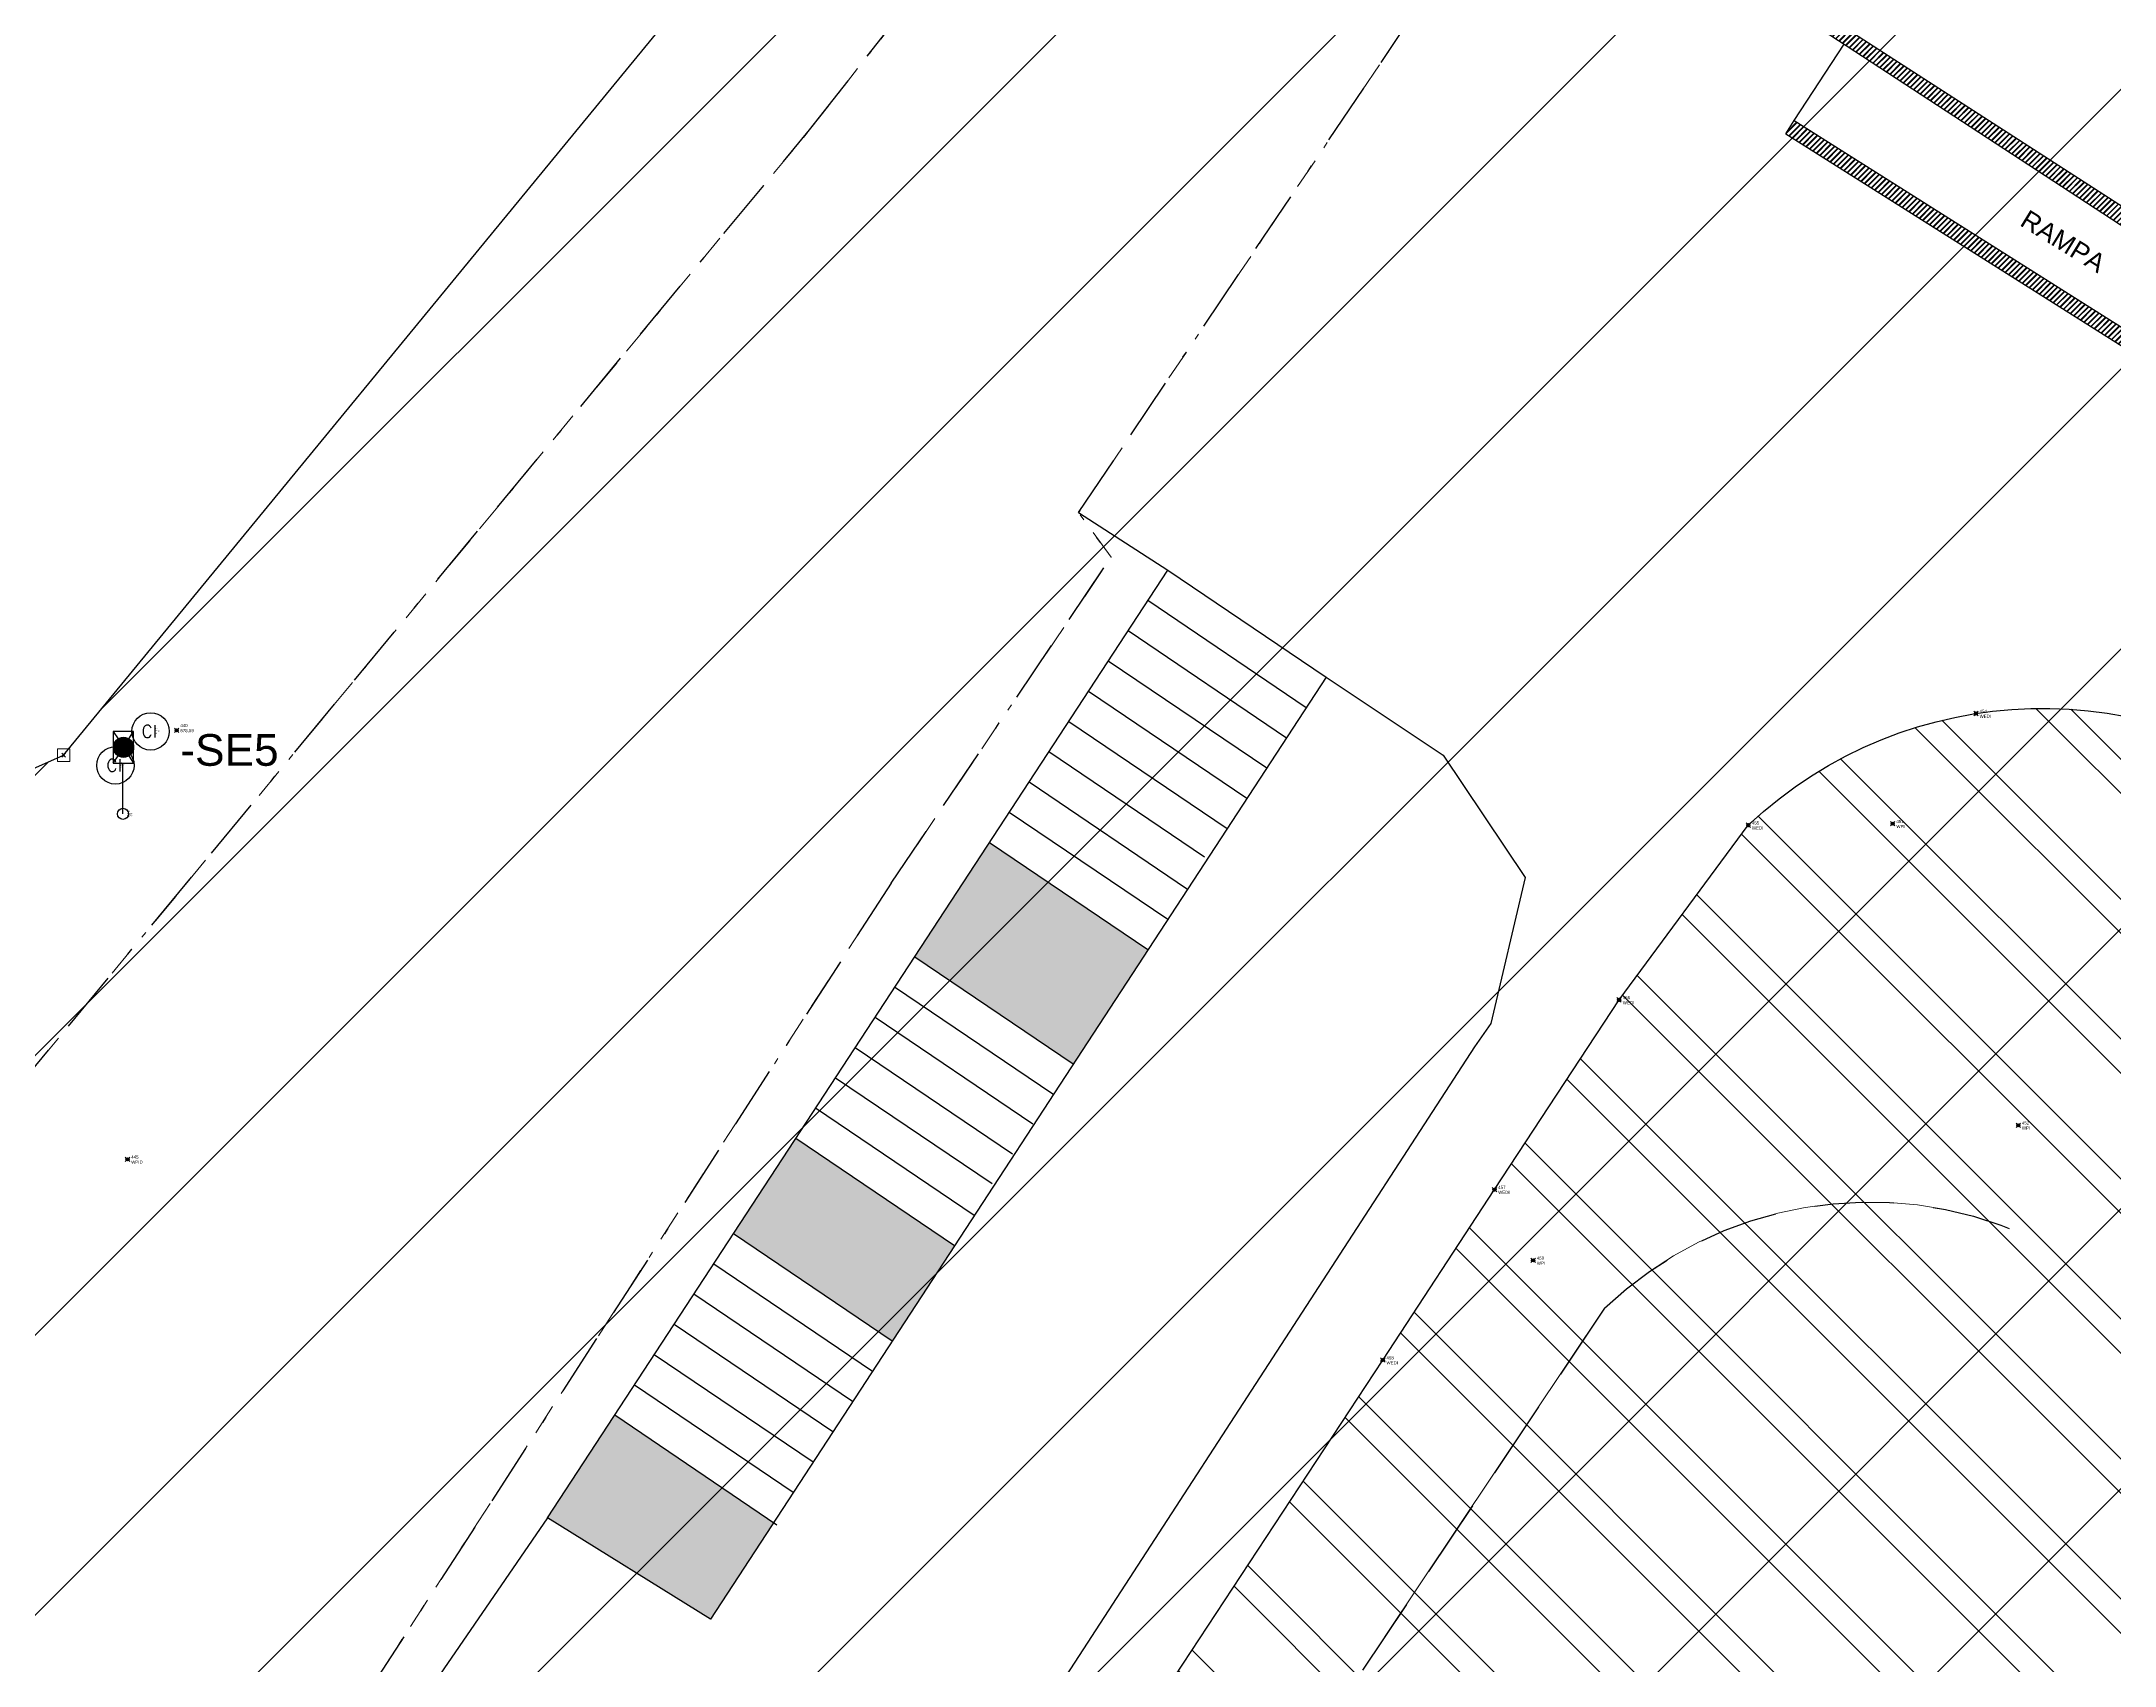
# Model space of a CAD drawing. Extents: x 350769 to 354978, y 6304672 to 6307963.
# Drawn here: x 352561.57 to 352594.83, y 6305514.07 to 6305540.12 of the extents above; entities that cross this region are included whole.
import ezdxf

# ---------------------------------------------------------------- set-up
doc = ezdxf.new("R2010")
doc.units = 0
doc.header["$PDMODE"] = 35
doc.header["$PDSIZE"] = 0.03
for name, pattern in [('BORDER', [1.75, 0.5, -0.25, 0.5, -0.25, 0, -0.25]), ('CONTINUOS', [0]), ('DIVIDE', [1.25, 0.5, -0.25, 0, -0.25, 0, -0.25]), ('HIDDEN', [9.525, 6.35, -3.175])]:
    doc.linetypes.add(name, pattern=pattern)
doc.layers.get('0').update_dxf_attribs({"linetype": 'CONTINUOUS'})
doc.layers.get('Defpoints').update_dxf_attribs({"linetype": 'CONTINUOUS'})
for name, color, linetype in [('0-LEVANTAMIENTO 2020.SEP', 252, 'CONTINUOUS'), ('02_Geo ext_Acotamiento', 7, 'CONTINUOUS'), ('1-ADOQUIN', 8, 'CONTINUOUS'), ('1-ESCALA', 252, 'CONTINUOUS'), ('1-LINEA DE CIERRO', 7, 'DIVIDE'), ('1-LINEA EXTERIOR EDIFICIO MADERAS', 252, 'CONTINUOUS'), ('1-LINEA MAMPARA DE CRISTAL', 7, 'HIDDEN'), ('1-MURO', 7, 'CONTINUOUS'), ('1-RADIER', 251, 'CONTINUOUS'), ('1-REJA', 252, 'FENCELINE1'), ('1-TALUD', 252, 'BORDER'), ('2-ACHURADO MURO', 9, 'CONTINUOUS'), ('2-ACHURADO RADIER', 9, 'CONTINUOUS'), ('C-TINN', 5, 'CONTINUOUS'), ('V-NODE-TEXT', 1, 'CONTINUOUS'), ('V-NODE-TEXT4', 4, 'CONTINUOUS'), ('V-NODE-TEXT5', 5, 'CONTINUOUS'), ('Z-CI', 253, 'CONTINUOUS'), ('Z-PCTV', 253, 'CONTINUOUS')]:
    doc.layers.add(name, color=color, linetype=linetype)
doc.layers.add('0_ASD_TOPOGRAFIA_ELEMENTOS', color=9, linetype='CONTINUOS', lineweight=5, true_color=0xbdbdbd)
doc.styles.add('A', font='arial.ttf', dxfattribs={"height": 2})
doc.styles.add('ROMANS', font='romans.shx', dxfattribs={"width": 0.65})
doc.linetypes.add('FENCELINE1', pattern='A,6.35,-2.54,[133,ltypeshp.shx,S=2.54,R=0,X=-2.54,Y=0],-2.54,25.4', length=36.83)
doc.dimstyles.new('Principal', dxfattribs={"dimscale": 0, "dimtxt": 2, "dimasz": 2, "dimexe": 1, "dimexo": 1, "dimtad": 1, "dimrnd": 0.05, "dimzin": 1, "dimtxsty": 'ROMANS', "dimcen": 2.5, "dimclrt": 2, "dimaunit": 2, "dimadec": 0, "dimazin": 0, "dimtfac": 1, "dimtmove": 0, "dimatfit": 3, "dimfxl": 1, "dimfxlon": 1, "dimarcsym": 0})
pattern_1 = [(45, (0, 0), (-0.04490128060535, 0.04490128060535), [])]
pattern_2 = [(45, (38000, -3000), (-0.04490128060535, 0.04490128060535), [])]

# ---------------------------------------------------------------- blocks, each defined once
blk = doc.blocks.new('*U618', base_point=(352562.953, 6305522.191))
at = {"layer": 'V-NODE-TEXT5', "lineweight": -2}
for p, q in [((352562.917, 6305522.155), (352562.989, 6305522.227)), ((352562.917, 6305522.227), (352562.989, 6305522.155))]:
    blk.add_line(p, q, dxfattribs=at)
blk.add_circle((352562.953, 6305522.191), 0.0254, dxfattribs=at)
at = {"layer": 'V-NODE-TEXT5', "color": 0, "linetype": 'ByBlock', "char_height": 0.0508}
for s, insert, attachment_point in [('WPID', (352563.012, 6305522.172), 1), ('445', (352563.012, 6305522.227), 4)]:
    blk.add_mtext(s, dxfattribs=dict(at, insert=insert, attachment_point=attachment_point))
blk = doc.blocks.new('*U640', base_point=(352585.499, 6305520.57))
at = {"layer": 'V-NODE-TEXT5', "lineweight": -2}
for p, q in [((352585.463, 6305520.534), (352585.535, 6305520.606)), ((352585.463, 6305520.606), (352585.535, 6305520.534))]:
    blk.add_line(p, q, dxfattribs=at)
blk.add_circle((352585.499, 6305520.57), 0.0254, dxfattribs=at)
at = {"layer": 'V-NODE-TEXT5', "color": 0, "linetype": 'ByBlock', "char_height": 0.0508}
for s, insert, attachment_point in [('WPI', (352585.558, 6305520.551), 1), ('450', (352585.558, 6305520.606), 4)]:
    blk.add_mtext(s, dxfattribs=dict(at, insert=insert, attachment_point=attachment_point))
blk = doc.blocks.new('*U641', base_point=(352591.267, 6305527.575))
at = {"layer": 'V-NODE-TEXT5', "lineweight": -2}
for p, q in [((352591.231, 6305527.539), (352591.303, 6305527.611)), ((352591.231, 6305527.611), (352591.303, 6305527.539))]:
    blk.add_line(p, q, dxfattribs=at)
blk.add_circle((352591.267, 6305527.575), 0.0254, dxfattribs=at)
at = {"layer": 'V-NODE-TEXT5', "color": 0, "linetype": 'ByBlock', "char_height": 0.0508}
for s, insert, attachment_point in [('WPI', (352591.326, 6305527.556), 1), ('451', (352591.326, 6305527.611), 4)]:
    blk.add_mtext(s, dxfattribs=dict(at, insert=insert, attachment_point=attachment_point))
blk = doc.blocks.new('*U642', base_point=(352593.281, 6305522.737))
at = {"layer": 'V-NODE-TEXT5', "lineweight": -2}
for p, q in [((352593.245, 6305522.701), (352593.317, 6305522.773)), ((352593.245, 6305522.773), (352593.317, 6305522.701))]:
    blk.add_line(p, q, dxfattribs=at)
blk.add_circle((352593.281, 6305522.737), 0.0254, dxfattribs=at)
at = {"layer": 'V-NODE-TEXT5', "color": 0, "linetype": 'ByBlock', "char_height": 0.0508}
for s, insert, attachment_point in [('WPI', (352593.34, 6305522.718), 1), ('452', (352593.34, 6305522.773), 4)]:
    blk.add_mtext(s, dxfattribs=dict(at, insert=insert, attachment_point=attachment_point))
blk = doc.blocks.new('*U707', base_point=(352592.602, 6305529.342))
at = {"layer": 'V-NODE-TEXT5', "lineweight": -2}
for p, q in [((352592.566, 6305529.306), (352592.638, 6305529.378)), ((352592.566, 6305529.378), (352592.638, 6305529.306))]:
    blk.add_line(p, q, dxfattribs=at)
blk.add_circle((352592.602, 6305529.342), 0.0254, dxfattribs=at)
at = {"layer": 'V-NODE-TEXT5', "color": 0, "linetype": 'ByBlock', "char_height": 0.0508}
for s, insert, attachment_point in [('454', (352592.661, 6305529.378), 4), ('WEDI', (352592.661, 6305529.323), 1)]:
    blk.add_mtext(s, dxfattribs=dict(at, insert=insert, attachment_point=attachment_point))
blk = doc.blocks.new('*U708', base_point=(352588.95, 6305527.551))
at = {"layer": 'V-NODE-TEXT5', "lineweight": -2}
for p, q in [((352588.914, 6305527.515), (352588.986, 6305527.587)), ((352588.914, 6305527.587), (352588.986, 6305527.515))]:
    blk.add_line(p, q, dxfattribs=at)
blk.add_circle((352588.95, 6305527.551), 0.0254, dxfattribs=at)
at = {"layer": 'V-NODE-TEXT5', "color": 0, "linetype": 'ByBlock', "char_height": 0.0508}
for s, insert, attachment_point in [('WEDI', (352589.009, 6305527.532), 1), ('455', (352589.009, 6305527.587), 4)]:
    blk.add_mtext(s, dxfattribs=dict(at, insert=insert, attachment_point=attachment_point))
blk = doc.blocks.new('*U709', base_point=(352586.878, 6305524.749))
at = {"layer": 'V-NODE-TEXT5', "lineweight": -2}
for p, q in [((352586.842, 6305524.713), (352586.914, 6305524.785)), ((352586.842, 6305524.785), (352586.914, 6305524.713))]:
    blk.add_line(p, q, dxfattribs=at)
blk.add_circle((352586.878, 6305524.749), 0.0254, dxfattribs=at)
at = {"layer": 'V-NODE-TEXT5', "color": 0, "linetype": 'ByBlock', "char_height": 0.0508}
for s, insert, attachment_point in [('WEDI', (352586.937, 6305524.73), 1), ('456', (352586.937, 6305524.785), 4)]:
    blk.add_mtext(s, dxfattribs=dict(at, insert=insert, attachment_point=attachment_point))
blk = doc.blocks.new('*U710', base_point=(352584.88, 6305521.705))
at = {"layer": 'V-NODE-TEXT5', "lineweight": -2}
for p, q in [((352584.844, 6305521.669), (352584.916, 6305521.741)), ((352584.844, 6305521.741), (352584.916, 6305521.669))]:
    blk.add_line(p, q, dxfattribs=at)
blk.add_circle((352584.88, 6305521.705), 0.0254, dxfattribs=at)
at = {"layer": 'V-NODE-TEXT5', "color": 0, "linetype": 'ByBlock', "char_height": 0.0508}
for s, insert, attachment_point in [('WEDI', (352584.939, 6305521.686), 1), ('457', (352584.939, 6305521.741), 4)]:
    blk.add_mtext(s, dxfattribs=dict(at, insert=insert, attachment_point=attachment_point))
blk = doc.blocks.new('*U711', base_point=(352583.088, 6305518.971))
at = {"layer": 'V-NODE-TEXT5', "lineweight": -2}
for p, q in [((352583.052, 6305518.935), (352583.124, 6305519.007)), ((352583.052, 6305519.007), (352583.124, 6305518.935))]:
    blk.add_line(p, q, dxfattribs=at)
blk.add_circle((352583.088, 6305518.971), 0.0254, dxfattribs=at)
at = {"layer": 'V-NODE-TEXT5', "color": 0, "linetype": 'ByBlock', "char_height": 0.0508}
for s, insert, attachment_point in [('458', (352583.147, 6305519.007), 4), ('WEDI', (352583.147, 6305518.952), 1)]:
    blk.add_mtext(s, dxfattribs=dict(at, insert=insert, attachment_point=attachment_point))
blk = doc.blocks.new('PCTV')
at = {"layer": 'Z-PCTV', "true_color": 0xbdbdbd}
h = blk.add_hatch(color=9, dxfattribs=at)
edge = h.paths.add_edge_path()
edge.add_arc((0.05, 6.02), 0.825, 0, 360)
at = {"layer": 'Z-PCTV', "color": 9, "true_color": 0xbdbdbd}
for p, q in [((-0.87, 7.46), (-0.44, 6.79)), ((0.53, 6.79), (0.96, 7.46)), ((-0.87, 4.58), (-0.44, 5.25)), ((0, 2.06), (0, 4.58)), ((0, 0), (0, 3.88)), ((0.53, 5.25), (0.96, 4.58))]:
    blk.add_line(p, q, dxfattribs=at)
blk.add_lwpolyline([(0.96, 4.58), (0.96, 7.46), (-0.87, 7.46), (-0.87, 4.58)], close=True, dxfattribs=at)
for centre, radius in [((0.05, 6.02), 0.912), ((0.05, 6.02), 0.825), ((0, 0), 0.5)]:
    blk.add_circle(centre, radius, dxfattribs=at)
blk = doc.blocks.new('*U719', base_point=(352562.879, 6305527.733))
at = {"layer": 'Z-PCTV', "linetype": 'ByBlock', "lineweight": -2, "xscale": 0.1773176706723187, "yscale": 0.1773176706723187, "zscale": 0.1773176706723187}
blk.add_blockref('PCTV', (352562.879, 6305527.733), dxfattribs=at)
at = {"layer": 'V-NODE-TEXT', "linetype": 'ByBlock', "char_height": 0.02}
for s, insert, attachment_point in [('296', (352562.944, 6305527.773), 4), ('678.58', (352562.944, 6305527.748), 1), ('°PCTV', (352562.944, 6305527.703), 4)]:
    blk.add_mtext(s, dxfattribs=dict(at, insert=insert, attachment_point=attachment_point))
blk = doc.blocks.new('CI')
at = {"layer": 'Z-CI'}
blk.add_circle((0, 0), 1.2, dxfattribs=at)
at = {"layer": 'Z-CI', "style": 'ROMANS'}
blk.add_text('CI', height=0.8, rotation=360, dxfattribs=at).set_placement((-0.58, -0.4))
blk = doc.blocks.new('*U797', base_point=(352562.758, 6305528.511))
at = {"layer": 'Z-CI', "linetype": 'ByBlock', "lineweight": -2, "xscale": 0.25, "yscale": 0.25, "zscale": 0.25}
blk.add_blockref('CI', (352562.758, 6305528.511), dxfattribs=at)
at = {"layer": 'V-NODE-TEXT', "linetype": 'ByBlock', "char_height": 0.02}
for s, insert, attachment_point in [('294', (352562.823, 6305528.551), 4), ('678.61', (352562.823, 6305528.526), 1), ('°CI', (352562.823, 6305528.481), 4)]:
    blk.add_mtext(s, dxfattribs=dict(at, insert=insert, attachment_point=attachment_point))
blk = doc.blocks.new('*U798', base_point=(352563.322, 6305529.056))
at = {"layer": 'Z-CI', "linetype": 'ByBlock', "lineweight": -2, "xscale": 0.25, "yscale": 0.25, "zscale": 0.25}
blk.add_blockref('CI', (352563.322, 6305529.056), dxfattribs=at)
at = {"layer": 'V-NODE-TEXT', "linetype": 'ByBlock', "char_height": 0.02}
for s, insert, attachment_point in [('295', (352563.387, 6305529.096), 4), ('678.60', (352563.387, 6305529.071), 1), ('°CI', (352563.387, 6305529.026), 4)]:
    blk.add_mtext(s, dxfattribs=dict(at, insert=insert, attachment_point=attachment_point))
blk = doc.blocks.new('*U811', base_point=(352563.74, 6305529.073))
at = {"layer": 'V-NODE-TEXT4', "lineweight": -2}
for p, q in [((352563.704, 6305529.037), (352563.776, 6305529.109)), ((352563.704, 6305529.109), (352563.776, 6305529.037))]:
    blk.add_line(p, q, dxfattribs=at)
blk.add_circle((352563.74, 6305529.073), 0.0254, dxfattribs=at)
at = {"layer": 'V-NODE-TEXT4', "linetype": 'ByBlock', "style": 'A'}
for s, insert, char_height, attachment_point in [('440', (352563.799, 6305529.124), 0.0508, 7), ('678.59', (352563.799, 6305529.094), 0.0508, 1), ('-SE5', (352563.799, 6305529.012), 0.508, 1)]:
    blk.add_mtext(s, dxfattribs=dict(at, insert=insert, char_height=char_height, attachment_point=attachment_point))
blk = doc.blocks.new('*D1236')
at = {"layer": '02_Geo ext_Acotamiento', "color": 0, "lineweight": -2, "transparency": 16777216}
blk.add_line((352474.045, 6305972.496), (352473.119, 6305978.179), dxfattribs=at)
at = {"layer": '02_Geo ext_Acotamiento', "color": 0, "transparency": 16777216}
blk.add_solid([(352473.283, 6305978.206), (352472.954, 6305978.153), (352472.958, 6305979.166)], dxfattribs=at)
at = {"layer": 'Defpoints', "color": 0, "transparency": 16777216}
for p in [(352472.958, 6305979.166), (352596.042, 6305224.025)]:
    blk.add_point(p, dxfattribs=at)
at = {"layer": '02_Geo ext_Acotamiento', "color": 2, "transparency": 16777216, "insert": (352474.582, 6305974.845), "char_height": 1, "attachment_point": 5, "rotation": 279.2575, "style": 'ROMANS'}
blk.add_mtext('R765,10', dxfattribs=at)
blk = doc.blocks.new('*U4894', base_point=(352562.953, 6305522.191))
at = {"layer": 'V-NODE-TEXT5', "lineweight": -2}
for p, q in [((352562.917, 6305522.155), (352562.989, 6305522.227)), ((352562.917, 6305522.227), (352562.989, 6305522.155))]:
    blk.add_line(p, q, dxfattribs=at)
blk.add_circle((352562.953, 6305522.191), 0.0254, dxfattribs=at)
at = {"layer": 'V-NODE-TEXT5', "color": 0, "linetype": 'ByBlock', "char_height": 0.0508}
for s, insert, attachment_point in [('WPID', (352563.012, 6305522.172), 1), ('445', (352563.012, 6305522.227), 4)]:
    blk.add_mtext(s, dxfattribs=dict(at, insert=insert, attachment_point=attachment_point))
blk = doc.blocks.new('*U4916', base_point=(352585.499, 6305520.57))
at = {"layer": 'V-NODE-TEXT5', "lineweight": -2}
for p, q in [((352585.463, 6305520.534), (352585.535, 6305520.606)), ((352585.463, 6305520.606), (352585.535, 6305520.534))]:
    blk.add_line(p, q, dxfattribs=at)
blk.add_circle((352585.499, 6305520.57), 0.0254, dxfattribs=at)
at = {"layer": 'V-NODE-TEXT5', "color": 0, "linetype": 'ByBlock', "char_height": 0.0508}
for s, insert, attachment_point in [('WPI', (352585.558, 6305520.551), 1), ('450', (352585.558, 6305520.606), 4)]:
    blk.add_mtext(s, dxfattribs=dict(at, insert=insert, attachment_point=attachment_point))
blk = doc.blocks.new('*U4917', base_point=(352591.267, 6305527.575))
at = {"layer": 'V-NODE-TEXT5', "lineweight": -2}
for p, q in [((352591.231, 6305527.539), (352591.303, 6305527.611)), ((352591.231, 6305527.611), (352591.303, 6305527.539))]:
    blk.add_line(p, q, dxfattribs=at)
blk.add_circle((352591.267, 6305527.575), 0.0254, dxfattribs=at)
at = {"layer": 'V-NODE-TEXT5', "color": 0, "linetype": 'ByBlock', "char_height": 0.0508}
for s, insert, attachment_point in [('WPI', (352591.326, 6305527.556), 1), ('451', (352591.326, 6305527.611), 4)]:
    blk.add_mtext(s, dxfattribs=dict(at, insert=insert, attachment_point=attachment_point))
blk = doc.blocks.new('*U4918', base_point=(352593.281, 6305522.737))
at = {"layer": 'V-NODE-TEXT5', "lineweight": -2}
for p, q in [((352593.245, 6305522.701), (352593.317, 6305522.773)), ((352593.245, 6305522.773), (352593.317, 6305522.701))]:
    blk.add_line(p, q, dxfattribs=at)
blk.add_circle((352593.281, 6305522.737), 0.0254, dxfattribs=at)
at = {"layer": 'V-NODE-TEXT5', "color": 0, "linetype": 'ByBlock', "char_height": 0.0508}
for s, insert, attachment_point in [('WPI', (352593.34, 6305522.718), 1), ('452', (352593.34, 6305522.773), 4)]:
    blk.add_mtext(s, dxfattribs=dict(at, insert=insert, attachment_point=attachment_point))
blk = doc.blocks.new('*U4983', base_point=(352592.602, 6305529.342))
at = {"layer": 'V-NODE-TEXT5', "lineweight": -2}
for p, q in [((352592.566, 6305529.306), (352592.638, 6305529.378)), ((352592.566, 6305529.378), (352592.638, 6305529.306))]:
    blk.add_line(p, q, dxfattribs=at)
blk.add_circle((352592.602, 6305529.342), 0.0254, dxfattribs=at)
at = {"layer": 'V-NODE-TEXT5', "color": 0, "linetype": 'ByBlock', "char_height": 0.0508}
for s, insert, attachment_point in [('454', (352592.661, 6305529.378), 4), ('WEDI', (352592.661, 6305529.323), 1)]:
    blk.add_mtext(s, dxfattribs=dict(at, insert=insert, attachment_point=attachment_point))
blk = doc.blocks.new('*U4984', base_point=(352588.95, 6305527.551))
at = {"layer": 'V-NODE-TEXT5', "lineweight": -2}
for p, q in [((352588.914, 6305527.515), (352588.986, 6305527.587)), ((352588.914, 6305527.587), (352588.986, 6305527.515))]:
    blk.add_line(p, q, dxfattribs=at)
blk.add_circle((352588.95, 6305527.551), 0.0254, dxfattribs=at)
at = {"layer": 'V-NODE-TEXT5', "color": 0, "linetype": 'ByBlock', "char_height": 0.0508}
for s, insert, attachment_point in [('WEDI', (352589.009, 6305527.532), 1), ('455', (352589.009, 6305527.587), 4)]:
    blk.add_mtext(s, dxfattribs=dict(at, insert=insert, attachment_point=attachment_point))
blk = doc.blocks.new('*U4985', base_point=(352586.878, 6305524.749))
at = {"layer": 'V-NODE-TEXT5', "lineweight": -2}
for p, q in [((352586.842, 6305524.713), (352586.914, 6305524.785)), ((352586.842, 6305524.785), (352586.914, 6305524.713))]:
    blk.add_line(p, q, dxfattribs=at)
blk.add_circle((352586.878, 6305524.749), 0.0254, dxfattribs=at)
at = {"layer": 'V-NODE-TEXT5', "color": 0, "linetype": 'ByBlock', "char_height": 0.0508}
for s, insert, attachment_point in [('WEDI', (352586.937, 6305524.73), 1), ('456', (352586.937, 6305524.785), 4)]:
    blk.add_mtext(s, dxfattribs=dict(at, insert=insert, attachment_point=attachment_point))
blk = doc.blocks.new('*U4986', base_point=(352584.88, 6305521.705))
at = {"layer": 'V-NODE-TEXT5', "lineweight": -2}
for p, q in [((352584.844, 6305521.669), (352584.916, 6305521.741)), ((352584.844, 6305521.741), (352584.916, 6305521.669))]:
    blk.add_line(p, q, dxfattribs=at)
blk.add_circle((352584.88, 6305521.705), 0.0254, dxfattribs=at)
at = {"layer": 'V-NODE-TEXT5', "color": 0, "linetype": 'ByBlock', "char_height": 0.0508}
for s, insert, attachment_point in [('WEDI', (352584.939, 6305521.686), 1), ('457', (352584.939, 6305521.741), 4)]:
    blk.add_mtext(s, dxfattribs=dict(at, insert=insert, attachment_point=attachment_point))
blk = doc.blocks.new('*U4987', base_point=(352583.088, 6305518.971))
at = {"layer": 'V-NODE-TEXT5', "lineweight": -2}
for p, q in [((352583.052, 6305518.935), (352583.124, 6305519.007)), ((352583.052, 6305519.007), (352583.124, 6305518.935))]:
    blk.add_line(p, q, dxfattribs=at)
blk.add_circle((352583.088, 6305518.971), 0.0254, dxfattribs=at)
at = {"layer": 'V-NODE-TEXT5', "color": 0, "linetype": 'ByBlock', "char_height": 0.0508}
for s, insert, attachment_point in [('458', (352583.147, 6305519.007), 4), ('WEDI', (352583.147, 6305518.952), 1)]:
    blk.add_mtext(s, dxfattribs=dict(at, insert=insert, attachment_point=attachment_point))
blk = doc.blocks.new('*U4995', base_point=(352562.879, 6305527.733))
at = {"layer": 'Z-PCTV', "linetype": 'ByBlock', "lineweight": -2, "xscale": 0.1773176706723187, "yscale": 0.1773176706723187, "zscale": 0.1773176706723187}
blk.add_blockref('PCTV', (352562.879, 6305527.733), dxfattribs=at)
at = {"layer": 'V-NODE-TEXT', "linetype": 'ByBlock', "char_height": 0.02}
for s, insert, attachment_point in [('296', (352562.944, 6305527.773), 4), ('678.58', (352562.944, 6305527.748), 1), ('°PCTV', (352562.944, 6305527.703), 4)]:
    blk.add_mtext(s, dxfattribs=dict(at, insert=insert, attachment_point=attachment_point))
blk = doc.blocks.new('*U5076', base_point=(352562.758, 6305528.511))
at = {"layer": 'Z-CI', "linetype": 'ByBlock', "lineweight": -2, "xscale": 0.25, "yscale": 0.25, "zscale": 0.25}
blk.add_blockref('CI', (352562.758, 6305528.511), dxfattribs=at)
at = {"layer": 'V-NODE-TEXT', "linetype": 'ByBlock', "char_height": 0.02}
for s, insert, attachment_point in [('294', (352562.823, 6305528.551), 4), ('678.61', (352562.823, 6305528.526), 1), ('°CI', (352562.823, 6305528.481), 4)]:
    blk.add_mtext(s, dxfattribs=dict(at, insert=insert, attachment_point=attachment_point))
blk = doc.blocks.new('*U5077', base_point=(352563.322, 6305529.056))
at = {"layer": 'Z-CI', "linetype": 'ByBlock', "lineweight": -2, "xscale": 0.25, "yscale": 0.25, "zscale": 0.25}
blk.add_blockref('CI', (352563.322, 6305529.056), dxfattribs=at)
at = {"layer": 'V-NODE-TEXT', "linetype": 'ByBlock', "char_height": 0.02}
for s, insert, attachment_point in [('295', (352563.387, 6305529.096), 4), ('678.60', (352563.387, 6305529.071), 1), ('°CI', (352563.387, 6305529.026), 4)]:
    blk.add_mtext(s, dxfattribs=dict(at, insert=insert, attachment_point=attachment_point))
blk = doc.blocks.new('*U5090', base_point=(352563.74, 6305529.073))
at = {"layer": 'V-NODE-TEXT4', "lineweight": -2}
for p, q in [((352563.704, 6305529.037), (352563.776, 6305529.109)), ((352563.704, 6305529.109), (352563.776, 6305529.037))]:
    blk.add_line(p, q, dxfattribs=at)
blk.add_circle((352563.74, 6305529.073), 0.0254, dxfattribs=at)
at = {"layer": 'V-NODE-TEXT4', "linetype": 'ByBlock', "style": 'A'}
for s, insert, char_height, attachment_point in [('440', (352563.799, 6305529.124), 0.0508, 7), ('678.59', (352563.799, 6305529.094), 0.0508, 1), ('-SE5', (352563.799, 6305529.012), 0.508, 1)]:
    blk.add_mtext(s, dxfattribs=dict(at, insert=insert, char_height=char_height, attachment_point=attachment_point))
blk = doc.blocks.new('TOPOGRAFIA')
at = {"layer": '1-LINEA EXTERIOR EDIFICIO MADERAS', "lineweight": 0, "true_color": 0xbdbdbd}
h = blk.add_hatch(dxfattribs=at)
h.set_pattern_fill('ANSI31', color=9, scale=0.5, angle=90)
h.set_pattern_definition([(135, (38000, -3000), (-1.12253201513, -1.12253201513), [])])
h.paths.add_polyline_path([(390509.254, 6302464.349), (390489.235, 6302457.311, 0.006593), (390483.626, 6302455.312, 0.225672), (390479.522, 6302451.091, 0.369359), (390482.833, 6302442.806, 0.105621), (390487.097, 6302441.999), (390494.78, 6302441.975, 0.022709), (390512.986, 6302443.076, 0.009245), (390519.629, 6302443.906, 0.008069), (390526.96, 6302445.081, 0.00776), (390532.19, 6302446.09, 0.003168), (390537.058, 6302447.14, 0.018522), (390547.928, 6302449.983, -0.000441), (390550.949, 6302450.891, 0.020574), (390552.004, 6302451.255, 0.02318), (390567.437, 6302456.785, 0.024648), (390573.151, 6302459.473, 0.065043), (390578.117, 6302463.01, 0.03227), (390582.068, 6302467.188, 0.06625), (390589.221, 6302481.458, 0.027642), (390596.216, 6302502.437, 0.013828), (390598.79, 6302513.005, 0.018853), (390600.543, 6302523.006, 0.159831), (390600.113, 6302525.357, 0.093527), (390598.113, 6302527.807, 0.380747), (390588.95, 6302527.551), (390586.878, 6302524.749), (390584.88, 6302521.705), (390583.088, 6302518.971), (390579.481, 6302513.484), (390576.46, 6302508.881), (390569.643, 6302498.477), (390565.382, 6302491.97), (390560.315, 6302485.388), (390555.754, 6302481.548), (390539.433, 6302474.882), (390517.803, 6302467.362)])
at = {"layer": '2-ACHURADO MURO', "lineweight": 0, "true_color": 0xbdbdbd}
h = blk.add_hatch(dxfattribs=at)
h.set_pattern_fill('ANSI31', color=9, scale=0.02)
h.set_pattern_definition(pattern_2)
h.paths.add_polyline_path([(390597.223, 6302536.005), (390586.695, 6302542.797), (390589.334, 6302546.839), (390589.169, 6302546.983), (390586.404, 6302542.747), (390599.296, 6302534.32), (390606.856, 6302529.485), (390608.792, 6302532.234), (390608.625, 6302532.351), (390606.805, 6302529.761)])
h = blk.add_hatch(dxfattribs=at)
h.set_pattern_fill('ANSI31', color=9, scale=0.02)
h.set_pattern_definition(pattern_2)
h.paths.add_polyline_path([(390589.684, 6302538.853), (390589.551, 6302538.642), (390597.326, 6302533.735), (390599.299, 6302532.438), (390605.474, 6302528.645), (390606.024, 6302528.293), (390606.159, 6302528.504), (390605.607, 6302528.857), (390599.433, 6302532.649), (390597.461, 6302533.945)])
at = {"layer": '2-ACHURADO RADIER', "lineweight": 0, "true_color": 0xbdbdbd}
h = blk.add_hatch(color=9, dxfattribs=at)
h.dxf.hatch_style = 1
h.paths.add_polyline_path([(390578.122, 6302523.722), (390579.321, 6302525.556), (390576.778, 6302527.276), (390575.579, 6302525.443)])
h = blk.add_hatch(color=9, dxfattribs=at)
h.dxf.hatch_style = 1
h.paths.add_polyline_path([(390573.673, 6302522.53), (390572.673, 6302521.002), (390575.219, 6302519.28), (390576.218, 6302520.809)])
h = blk.add_hatch(color=9, dxfattribs=at)
h.dxf.hatch_style = 1
h.paths.add_polyline_path([(390572.302, 6302514.817), (390573.315, 6302516.367), (390570.767, 6302518.09), (390569.687, 6302516.44)])
at = {"layer": '1-ADOQUIN', "color": 9, "lineweight": 0, "true_color": 0xbdbdbd, "flags": 128}
blk.add_lwpolyline([(390569.687, 6302516.44), (390565.685, 6302510.608), (390555.154, 6302494.604), (390552.036, 6302493.309)], dxfattribs=at)
at = {"layer": '1-ESCALA', "color": 9, "lineweight": 0, "true_color": 0xbdbdbd}
for p, q in [((390569.687, 6302516.44), (390579.637, 6302531.644)), ((390579.637, 6302531.644), (390582.177, 6302529.926)), ((390579.319, 6302531.159), (390581.86, 6302529.44)), ((390579.002, 6302530.673), (390581.542, 6302528.955)), ((390582.177, 6302529.926), (390572.302, 6302514.817)), ((390578.684, 6302530.188), (390581.225, 6302528.469)), ((390578.366, 6302529.703), (390580.908, 6302527.984)), ((390578.049, 6302529.217), (390580.59, 6302527.498)), ((390577.731, 6302528.732), (390580.227, 6302527.043)), ((390577.414, 6302528.246), (390579.956, 6302526.527)), ((390577.096, 6302527.761), (390579.638, 6302526.042)), ((390576.778, 6302527.276), (390579.321, 6302525.556)), ((390575.582, 6302525.441), (390578.122, 6302523.723)), ((390575.257, 6302524.96), (390577.797, 6302523.242)), ((390574.943, 6302524.472), (390577.472, 6302522.762)), ((390574.626, 6302523.987), (390577.147, 6302522.281)), ((390574.308, 6302523.501), (390576.822, 6302521.801)), ((390573.99, 6302523.016), (390576.535, 6302521.294)), ((390573.673, 6302522.53), (390576.218, 6302520.809)), ((390572.673, 6302521.002), (390575.219, 6302519.28)), ((390572.355, 6302520.517), (390574.902, 6302518.795)), ((390572.037, 6302520.032), (390574.584, 6302518.309)), ((390571.72, 6302519.546), (390574.267, 6302517.823)), ((390571.402, 6302519.061), (390573.95, 6302517.338)), ((390571.085, 6302518.576), (390573.632, 6302516.852)), ((390570.767, 6302518.09), (390573.37, 6302516.329)), ((390572.302, 6302514.817), (390569.687, 6302516.44))]:
    blk.add_line(p, q, dxfattribs=at)
at = {"layer": '1-LINEA EXTERIOR EDIFICIO MADERAS', "color": 9, "lineweight": 0, "true_color": 0xbdbdbd, "flags": 128}
blk.add_lwpolyline([(390560.315, 6302485.388), (390565.382, 6302491.97), (390569.643, 6302498.477), (390576.46, 6302508.881), (390579.481, 6302513.484), (390583.088, 6302518.971), (390584.88, 6302521.705), (390586.878, 6302524.749), (390588.95, 6302527.551, -0.380747), (390598.113, 6302527.807, -0.093527)], format="xyb", dxfattribs=at)
at = {"layer": '1-LINEA MAMPARA DE CRISTAL', "color": 9, "lineweight": 0, "true_color": 0xbdbdbd, "flags": 128}
blk.add_lwpolyline([(390586.645, 6302519.802, -0.305749), (390593.437, 6302520.959, -0.327317)], format="xyb", dxfattribs=at)
blk.add_lwpolyline([(390586.645, 6302519.802), (390579.09, 6302508.502), (390568.869, 6302492.988), (390564.006, 6302485.585)], dxfattribs=at)
at = {"layer": '1-MURO', "color": 9, "lineweight": 0, "true_color": 0xbdbdbd}
blk.add_line((390589.551, 6302538.642), (390589.684, 6302538.853), dxfattribs=at)
at = {"layer": '1-MURO', "color": 9, "lineweight": 0, "true_color": 0xbdbdbd, "flags": 128}
for points in [[(390606.856, 6302529.485), (390599.296, 6302534.32), (390586.404, 6302542.747), (390589.169, 6302546.983)], [(390606.805, 6302529.761), (390597.223, 6302536.005), (390586.695, 6302542.797), (390589.334, 6302546.839)], [(390589.684, 6302538.853), (390597.461, 6302533.945), (390599.433, 6302532.649), (390605.607, 6302528.857), (390606.159, 6302528.504)], [(390589.551, 6302538.642), (390597.326, 6302533.735), (390599.299, 6302532.438), (390605.474, 6302528.645), (390606.024, 6302528.293)]]:
    blk.add_lwpolyline(points, dxfattribs=at)
at = {"layer": '1-RADIER', "color": 9, "lineweight": 0, "true_color": 0xbdbdbd}
for p, q in [((390589.684, 6302538.853), (390590.486, 6302540.079)), ((390578.208, 6302532.567), (390579.637, 6302531.644))]:
    blk.add_line(p, q, dxfattribs=at)
at = {"layer": '1-RADIER', "color": 9, "lineweight": 0, "true_color": 0xbdbdbd, "flags": 128}
blk.add_lwpolyline([(390582.177, 6302529.926), (390584.058, 6302528.674), (390585.373, 6302526.71), (390584.82, 6302524.37), (390584.561, 6302523.993), (390575.85, 6302510.586), (390566.859, 6302496.752), (390563.201, 6302491.105), (390559.57, 6302486.53), (390555.782, 6302483.303), (390550.493, 6302480.362), (390537.586, 6302475.816), (390519.623, 6302469.573), (390515.482, 6302469.652), (390512.29, 6302472.634), (390510.593, 6302476.896), (390505.771, 6302474.983)], dxfattribs=at)
at = {"layer": '1-REJA', "color": 9, "lineweight": 0, "true_color": 0xbdbdbd, "flags": 128}
blk.add_lwpolyline([(390457.825, 6302402.635), (390454.252, 6302411.685), (390450.931, 6302420.069), (390447.151, 6302429.404), (390442.008, 6302442.347), (390436.835, 6302455.304), (390430.757, 6302470.685), (390440.792, 6302475.07), (390451.682, 6302479.894), (390465.771, 6302486.18), (390480.216, 6302492.535), (390496.407, 6302499.712), (390513.657, 6302507.299), (390529.161, 6302514.161), (390541.959, 6302519.8), (390561.927, 6302528.675), (390571.449, 6302540.268), (390583.647, 6302555.178), (390598.213, 6302545.789)], dxfattribs=at)
at = {"layer": '1-TALUD', "color": 9, "lineweight": 0, "true_color": 0xbdbdbd}
blk.add_line((390578.208, 6302532.567), (390585.506, 6302543.428), dxfattribs=at)
at = {"layer": '1-TALUD', "color": 9, "lineweight": 0, "true_color": 0xbdbdbd, "flags": 128}
for points in [[(390573.893, 6302538.705), (390582.168, 6302549.259), (390585.702, 6302549.967), (390589.672, 6302547.831)], [(390561.048, 6302523.173), (390573.893, 6302538.705)], [(390575.202, 6302526.621), (390578.73, 6302531.85), (390578.208, 6302532.567)], [(390578.228, 6302532.597), (390578.208, 6302532.567)], [(390575.202, 6302526.621), (390566.066, 6302512.494), (390557.184, 6302498.94)]]:
    blk.add_lwpolyline(points, dxfattribs=at)
at = {"layer": 'C-TINN', "color": 9, "linetype": 'Continuous', "lineweight": 0, "true_color": 0xbdbdbd, "elevation": 678.546}
blk.add_lwpolyline([(390561.827, 6302528.575), (390561.827, 6302528.775), (390562.027, 6302528.775), (390562.027, 6302528.575), (390561.827, 6302528.575)], dxfattribs=at)
at = {"layer": 'C-TINN', "color": 9, "linetype": 'Continuous', "lineweight": 0, "true_color": 0xbdbdbd}
blk.add_point((390561.927, 6302528.675, 678.546), dxfattribs=at)
at = {"color": 9, "lineweight": 0, "true_color": 0xbdbdbd}
for name, p in [('*U4983', (390592.602, 6302529.342)), ('*U5090', (390563.74, 6302529.073)), ('*U4984', (390588.95, 6302527.551)), ('*U4917', (390591.267, 6302527.575)), ('*U4985', (390586.878, 6302524.749)), ('*U4918', (390593.281, 6302522.737)), ('*U4894', (390562.953, 6302522.191)), ('*U4986', (390584.88, 6302521.705)), ('*U4916', (390585.499, 6302520.57)), ('*U4987', (390583.088, 6302518.971))]:
    blk.add_blockref(name, p, dxfattribs=at)
at = {"layer": 'Z-CI', "color": 9, "lineweight": 0, "true_color": 0xbdbdbd}
for name, p in [('*U5077', (390563.322, 6302529.056)), ('*U5076', (390562.758, 6302528.511))]:
    blk.add_blockref(name, p, dxfattribs=at)
at = {"layer": 'Z-PCTV', "color": 9, "lineweight": 0, "true_color": 0xbdbdbd}
blk.add_blockref('*U4995', (390562.879, 6302527.733), dxfattribs=at)
at = {"layer": '1-LINEA DE CIERRO', "color": 9, "lineweight": 0, "true_color": 0xbdbdbd, "style": 'A'}
blk.add_text('RAMPA ', height=0.3, rotation=328.3654, dxfattribs=at).set_placement((390593.289, 6302537.182))

msp = doc.modelspace()

# ---------------------------------------------------------------- hatches: boundary and pattern name
at = {"layer": '0-LEVANTAMIENTO 2020.SEP'}
h = msp.add_hatch(dxfattribs=at)
h.set_pattern_fill('ANSI31', color=252)
h.paths.add_polyline_path([(352458.213, 6305401.216), (352452.503, 6305398.982), (352452.816, 6305399.28), (352452.609, 6305399.636), (352451.638, 6305400.227), (352457.678, 6305402.577), (352457.689, 6305402.79), (352457.683, 6305402.996), (352454.252, 6305411.685), (352450.931, 6305420.069), (352447.151, 6305429.404), (352442.008, 6305442.347), (352436.835, 6305455.304), (352430.757, 6305470.685), (352440.792, 6305475.07), (352451.682, 6305479.894), (352465.771, 6305486.18), (352480.216, 6305492.535), (352496.407, 6305499.712), (352513.657, 6305507.299), (352529.161, 6305514.161), (352541.959, 6305519.8), (352561.927, 6305528.675), (352571.449, 6305540.268), (352583.647, 6305555.178), (352598.213, 6305545.789), (352605.453, 6305541.805), (352602.222, 6305538.721), (352606.073, 6305535.813), (352608.645, 6305532.42), (352608.792, 6305532.234), (352608.857, 6305528.43), (352613.727, 6305525.092), (352613.927, 6305524.926), (352609.716, 6305517.616), (352604.317, 6305502.974), (352607.353, 6305483.644), (352606.958, 6305479.393), (352608.039, 6305476.818), (352609.065, 6305474.225), (352617.537, 6305468.424), (352618.346, 6305465.146), (352618.854, 6305464.849), (352618.951, 6305464.69), (352608.801, 6305460.676), (352599.579, 6305457.023), (352587.598, 6305452.326), (352574.209, 6305447), (352559.984, 6305441.387), (352541.368, 6305434.036), (352532.693, 6305430.631), (352523.045, 6305426.8), (352512.509, 6305422.629), (352503.01, 6305418.889), (352490.722, 6305414.053), (352481.682, 6305410.475), (352476.439, 6305408.401), (352468.05, 6305405.104)])
at = {"layer": '1-LINEA EXTERIOR EDIFICIO MADERAS'}
h = msp.add_hatch(dxfattribs=at)
h.set_pattern_fill('ANSI31', color=252, scale=0.5, angle=90)
h.paths.add_polyline_path([(352509.254, 6305464.349), (352489.235, 6305457.311, 0.006593), (352483.626, 6305455.312, 0.225672), (352479.522, 6305451.091, 0.369359), (352482.833, 6305442.806, 0.105621), (352487.097, 6305441.999), (352494.78, 6305441.975, 0.022709), (352512.986, 6305443.076, 0.009245), (352519.629, 6305443.906, 0.008069), (352526.96, 6305445.081, 0.00776), (352532.19, 6305446.09, 0.003168), (352537.058, 6305447.14, 0.018522), (352547.928, 6305449.983, -0.000433), (352550.887, 6305450.916, 0.02483), (352567.437, 6305456.785, 0.024648), (352573.151, 6305459.473, 0.065043), (352578.117, 6305463.01, 0.03227), (352582.068, 6305467.188, 0.06625), (352589.221, 6305481.458, 0.027642), (352596.216, 6305502.437, 0.013828), (352598.79, 6305513.005, 0.018853), (352600.543, 6305523.006, 0.159831), (352600.113, 6305525.357, 0.093527), (352598.113, 6305527.807, 0.380747), (352588.95, 6305527.551), (352586.878, 6305524.749), (352584.88, 6305521.705), (352583.088, 6305518.971), (352579.481, 6305513.484), (352576.46, 6305508.881), (352569.643, 6305498.477), (352565.382, 6305491.97), (352560.315, 6305485.388), (352555.754, 6305481.548), (352539.433, 6305474.882), (352517.803, 6305467.362)])
at = {"layer": '2-ACHURADO MURO'}
h = msp.add_hatch(dxfattribs=at)
h.set_pattern_fill('ANSI31', color=256, scale=0.02)
h.set_pattern_definition(pattern_1)
h.paths.add_polyline_path([(352597.223, 6305536.005), (352586.695, 6305542.797), (352589.334, 6305546.839), (352589.169, 6305546.983), (352586.404, 6305542.747), (352599.296, 6305534.32), (352606.856, 6305529.485), (352608.792, 6305532.234), (352608.625, 6305532.351), (352606.805, 6305529.761)])
h = msp.add_hatch(dxfattribs=at)
h.set_pattern_fill('ANSI31', color=256, scale=0.02)
h.set_pattern_definition(pattern_1)
h.paths.add_polyline_path([(352589.684, 6305538.853), (352589.551, 6305538.642), (352597.326, 6305533.735), (352599.299, 6305532.438), (352605.474, 6305528.645), (352606.024, 6305528.293), (352606.159, 6305528.504), (352605.607, 6305528.857), (352599.433, 6305532.649), (352597.461, 6305533.945)])
at = {"layer": '2-ACHURADO RADIER'}
h = msp.add_hatch(color=256, dxfattribs=at)
h.dxf.hatch_style = 1
h.paths.add_polyline_path([(352578.122, 6305523.722), (352579.321, 6305525.556), (352576.778, 6305527.276), (352575.579, 6305525.443)])
h = msp.add_hatch(color=256, dxfattribs=at)
h.dxf.hatch_style = 1
h.paths.add_polyline_path([(352573.673, 6305522.53), (352572.673, 6305521.002), (352575.219, 6305519.28), (352576.218, 6305520.809)])
h = msp.add_hatch(color=256, dxfattribs=at)
h.dxf.hatch_style = 1
h.paths.add_polyline_path([(352572.302, 6305514.817), (352573.315, 6305516.367), (352570.767, 6305518.09), (352569.687, 6305516.44)])

# ---------------------------------------------------------------- linework, layer by layer
at = {"layer": '0-LEVANTAMIENTO 2020.SEP', "flags": 128}
msp.add_lwpolyline([(352451.682, 6305479.894), (352465.771, 6305486.18), (352480.216, 6305492.535), (352496.407, 6305499.712), (352513.657, 6305507.299), (352529.161, 6305514.161), (352541.959, 6305519.8), (352561.927, 6305528.675), (352571.449, 6305540.268), (352583.647, 6305555.178), (352598.213, 6305545.789)], dxfattribs=at)
at = {"layer": '1-ADOQUIN', "flags": 128}
msp.add_lwpolyline([(352569.687, 6305516.44), (352565.685, 6305510.608), (352555.154, 6305494.604), (352552.036, 6305493.309)], dxfattribs=at)
at = {"layer": '1-ESCALA'}
for p, q in [((352569.687, 6305516.44), (352579.637, 6305531.644)), ((352579.637, 6305531.644), (352582.177, 6305529.926)), ((352579.319, 6305531.159), (352581.86, 6305529.44)), ((352579.002, 6305530.673), (352581.542, 6305528.955)), ((352578.684, 6305530.188), (352581.225, 6305528.469)), ((352582.177, 6305529.926), (352572.302, 6305514.817)), ((352578.366, 6305529.703), (352580.908, 6305527.984)), ((352578.049, 6305529.217), (352580.59, 6305527.498)), ((352577.731, 6305528.732), (352580.227, 6305527.043)), ((352577.414, 6305528.246), (352579.956, 6305526.527)), ((352577.096, 6305527.761), (352579.638, 6305526.042)), ((352576.778, 6305527.276), (352579.321, 6305525.556)), ((352575.582, 6305525.441), (352578.122, 6305523.723)), ((352575.257, 6305524.96), (352577.797, 6305523.242)), ((352574.943, 6305524.472), (352577.472, 6305522.762)), ((352574.626, 6305523.987), (352577.147, 6305522.281)), ((352574.308, 6305523.501), (352576.822, 6305521.801)), ((352573.99, 6305523.016), (352576.535, 6305521.294)), ((352573.673, 6305522.53), (352576.218, 6305520.809)), ((352572.673, 6305521.002), (352575.219, 6305519.28)), ((352572.355, 6305520.517), (352574.902, 6305518.795)), ((352572.037, 6305520.032), (352574.584, 6305518.309)), ((352571.72, 6305519.546), (352574.267, 6305517.823)), ((352571.402, 6305519.061), (352573.95, 6305517.338)), ((352571.085, 6305518.576), (352573.632, 6305516.852)), ((352570.767, 6305518.09), (352573.37, 6305516.329)), ((352572.302, 6305514.817), (352569.687, 6305516.44))]:
    msp.add_line(p, q, dxfattribs=at)
at = {"layer": '1-LINEA EXTERIOR EDIFICIO MADERAS', "flags": 128}
msp.add_lwpolyline([(352560.315, 6305485.388), (352565.382, 6305491.97), (352569.643, 6305498.477), (352576.46, 6305508.881), (352579.481, 6305513.484), (352583.088, 6305518.971), (352584.88, 6305521.705), (352586.878, 6305524.749), (352588.95, 6305527.551, -0.380747), (352598.113, 6305527.807, -0.093527)], format="xyb", dxfattribs=at)
at = {"layer": '1-LINEA MAMPARA DE CRISTAL', "ltscale": 0.2, "flags": 128}
msp.add_lwpolyline([(352586.645, 6305519.802, -0.305749), (352593.437, 6305520.959, -0.327317)], format="xyb", dxfattribs=at)
msp.add_lwpolyline([(352586.645, 6305519.802), (352579.09, 6305508.502), (352568.869, 6305492.988), (352564.006, 6305485.585)], dxfattribs=at)
at = {"layer": '1-MURO'}
msp.add_line((352589.551, 6305538.642), (352589.684, 6305538.853), dxfattribs=at)
at = {"layer": '1-MURO', "flags": 128}
for points in [[(352606.856, 6305529.485), (352599.296, 6305534.32), (352586.404, 6305542.747), (352589.169, 6305546.983)], [(352606.805, 6305529.761), (352597.223, 6305536.005), (352586.695, 6305542.797), (352589.334, 6305546.839)], [(352589.684, 6305538.853), (352597.461, 6305533.945), (352599.433, 6305532.649), (352605.607, 6305528.857), (352606.159, 6305528.504)], [(352589.551, 6305538.642), (352597.326, 6305533.735), (352599.299, 6305532.438), (352605.474, 6305528.645), (352606.024, 6305528.293)]]:
    msp.add_lwpolyline(points, dxfattribs=at)
at = {"layer": '1-RADIER'}
for p, q in [((352589.684, 6305538.853), (352590.486, 6305540.079)), ((352578.208, 6305532.567), (352579.637, 6305531.644))]:
    msp.add_line(p, q, dxfattribs=at)
at = {"layer": '1-RADIER', "flags": 128}
msp.add_lwpolyline([(352582.177, 6305529.926), (352584.058, 6305528.674), (352585.373, 6305526.71), (352584.82, 6305524.37), (352584.561, 6305523.993), (352575.85, 6305510.586), (352566.859, 6305496.752), (352563.201, 6305491.105), (352559.57, 6305486.53), (352555.782, 6305483.303), (352550.493, 6305480.362), (352537.586, 6305475.816), (352519.623, 6305469.573), (352515.482, 6305469.652), (352512.29, 6305472.634), (352510.593, 6305476.896), (352505.771, 6305474.983)], dxfattribs=at)
at = {"layer": '1-REJA', "ltscale": 0.2, "flags": 128}
msp.add_lwpolyline([(352457.825, 6305402.635), (352454.252, 6305411.685), (352450.931, 6305420.069), (352447.151, 6305429.404), (352442.008, 6305442.347), (352436.835, 6305455.304), (352430.757, 6305470.685), (352440.792, 6305475.07), (352451.682, 6305479.894), (352465.771, 6305486.18), (352480.216, 6305492.535), (352496.407, 6305499.712), (352513.657, 6305507.299), (352529.161, 6305514.161), (352541.959, 6305519.8), (352561.927, 6305528.675), (352571.449, 6305540.268), (352583.647, 6305555.178), (352598.213, 6305545.789)], dxfattribs=at)
at = {"layer": '1-TALUD', "ltscale": 2}
msp.add_line((352578.208, 6305532.567), (352585.506, 6305543.428), dxfattribs=at)
at = {"layer": '1-TALUD', "ltscale": 2, "flags": 128}
for points in [[(352573.893, 6305538.705), (352582.168, 6305549.259), (352585.702, 6305549.967), (352589.672, 6305547.831)], [(352561.048, 6305523.173), (352573.893, 6305538.705)], [(352575.202, 6305526.621), (352578.73, 6305531.85), (352578.208, 6305532.567)], [(352575.202, 6305526.621), (352566.066, 6305512.494), (352557.184, 6305498.94)]]:
    msp.add_lwpolyline(points, dxfattribs=at)
at = {"layer": '1-TALUD', "flags": 128}
msp.add_lwpolyline([(352578.228, 6305532.597), (352578.208, 6305532.567)], dxfattribs=at)

# ---------------------------------------------------------------- block references
for name, p in [('*U707', (352592.602, 6305529.342)), ('*U811', (352563.74, 6305529.073)), ('*U708', (352588.95, 6305527.551)), ('*U641', (352591.267, 6305527.575)), ('*U709', (352586.878, 6305524.749)), ('*U642', (352593.281, 6305522.737)), ('*U618', (352562.953, 6305522.191)), ('*U710', (352584.88, 6305521.705)), ('*U640', (352585.499, 6305520.57)), ('*U711', (352583.088, 6305518.971))]:
    msp.add_blockref(name, p)
at = {"layer": 'Z-CI'}
for name, p in [('*U798', (352563.322, 6305529.056)), ('*U797', (352562.758, 6305528.511))]:
    msp.add_blockref(name, p, dxfattribs=at)
at = {"layer": 'Z-PCTV'}
msp.add_blockref('*U719', (352562.879, 6305527.733), dxfattribs=at)

# ---------------------------------------------------------------- texts
at = {"layer": '1-LINEA DE CIERRO', "style": 'A'}
msp.add_text('RAMPA ', height=0.3, rotation=328.3654, dxfattribs=at).set_placement((352593.289, 6305537.182))

# ---------------------------------------------------------------- dimensions: what is measured, and where the dimension line sits
at = {"layer": '02_Geo ext_Acotamiento'}
dim = msp.add_radius_dim(center=(352596.042, 6305224.025), mpoint=(352472.958, 6305979.166), dimstyle='Principal', override={"dimscale": 0, "dimaunit": 0, "dimfxl": 0.22, "dimarcsym": 1}, dxfattribs=at)
dim.commit()
dim.dimension.update_dxf_attribs({"geometry": '*D1236', "text_midpoint": (352473.686, 6305974.698), "dimtype": 164})

# ---------------------------------------------------------------- next in the draw order: block references
at = {"layer": '0_ASD_TOPOGRAFIA_ELEMENTOS', "color": 30, "true_color": 0xf26507}
msp.add_blockref('TOPOGRAFIA', (-38000, 3000), dxfattribs=at)

doc.saveas('drawing.dxf')
